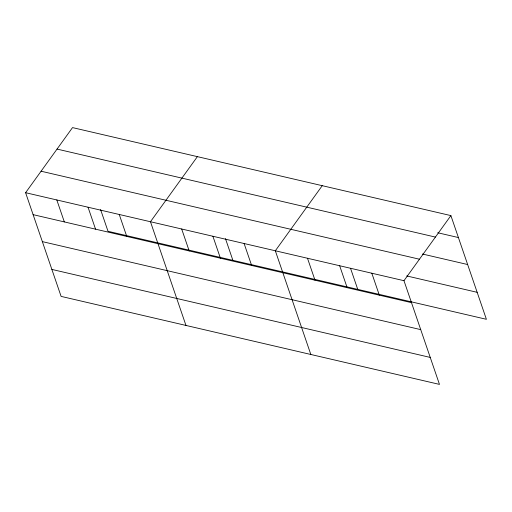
<?xml version="1.0" encoding="UTF-8"?>
<svg xmlns="http://www.w3.org/2000/svg" width="512" height="512" viewBox="0 0 512 512"><rect width="100%" height="100%" fill="white"/><g stroke="black" fill="none" stroke-linecap="round" stroke-linejoin="round"><path stroke-width="0.77" d="M450.893 215.603L403.974 280.698L439.475 384.397L61.107 296.397L25.6 192.698L72.525 127.603L450.893 215.603L486.4 319.302L108.026 231.302L100.589 209.574M197.382 156.646L150.464 221.734L185.965 325.434M322.246 185.683L275.328 250.778L310.829 354.477M437.734 232.749L458.413 237.555M57.037 149.082L435.411 237.082M422.47 254.022L467.648 264.531M41.082 171.213L419.456 259.213M406.714 275.942L477.165 292.326M25.6 192.698L403.974 280.698M33.114 214.65L411.488 302.65M42.355 241.626L420.723 329.626M51.866 269.421L430.24 357.421M371.814 273.216L379.328 295.168M350.566 268.403L357.754 289.382M339.648 265.734L347.168 287.686M307.488 258.253L315.002 280.205M244.109 243.514L251.629 265.466M225.453 238.611L232.89 260.346M212.896 236.256L220.41 258.208M181.677 228.998L189.197 250.95M119.245 214.477L126.765 236.429M88.032 207.213L95.546 229.165M56.813 199.955L64.333 221.907"/></g></svg>
